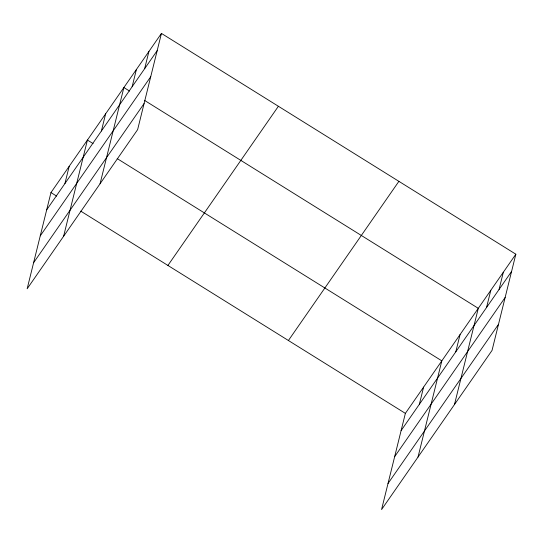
<?xml version="1.0" encoding="UTF-8"?>
<svg xmlns="http://www.w3.org/2000/svg" width="543" height="543" viewBox="0 0 543 543"><rect width="100%" height="100%" fill="white"/><g stroke="black" fill="none" stroke-linecap="round" stroke-linejoin="round"><path stroke-width="0.81" d="M161.441 33.415L50.961 192.582L27.15 288.795L137.63 129.628L161.441 33.415L515.85 254.205L492.039 350.418L381.559 509.585L405.37 413.372L515.85 254.205M64.929 183.541L69.192 166.314M63.606 236.273L87.423 140.053L93.091 143.59M101.385 131.019L105.647 113.792M100.068 183.744L123.879 87.532L129.546 91.061M132.139 86.717L136.402 69.49M144.655 68.676L148.925 51.449M419.339 404.331L423.601 387.105M418.015 457.063L441.826 360.844L117.193 158.604M455.794 351.81L460.057 334.583M454.477 404.535L478.288 308.322L144.438 100.333M486.542 307.508L490.811 290.281M499.065 289.467L503.327 272.24M46.698 209.808L157.178 50.642M40.25 235.872L150.73 76.706M33.598 262.731L144.085 103.564M167.916 265.439L278.396 106.272M288.414 340.509L398.895 181.342M401.107 430.599L511.587 271.432M394.652 456.663L505.133 297.496M388.007 483.521L498.488 324.354M50.961 192.582L56.635 196.111M80.731 211.125L405.37 413.372"/></g></svg>
